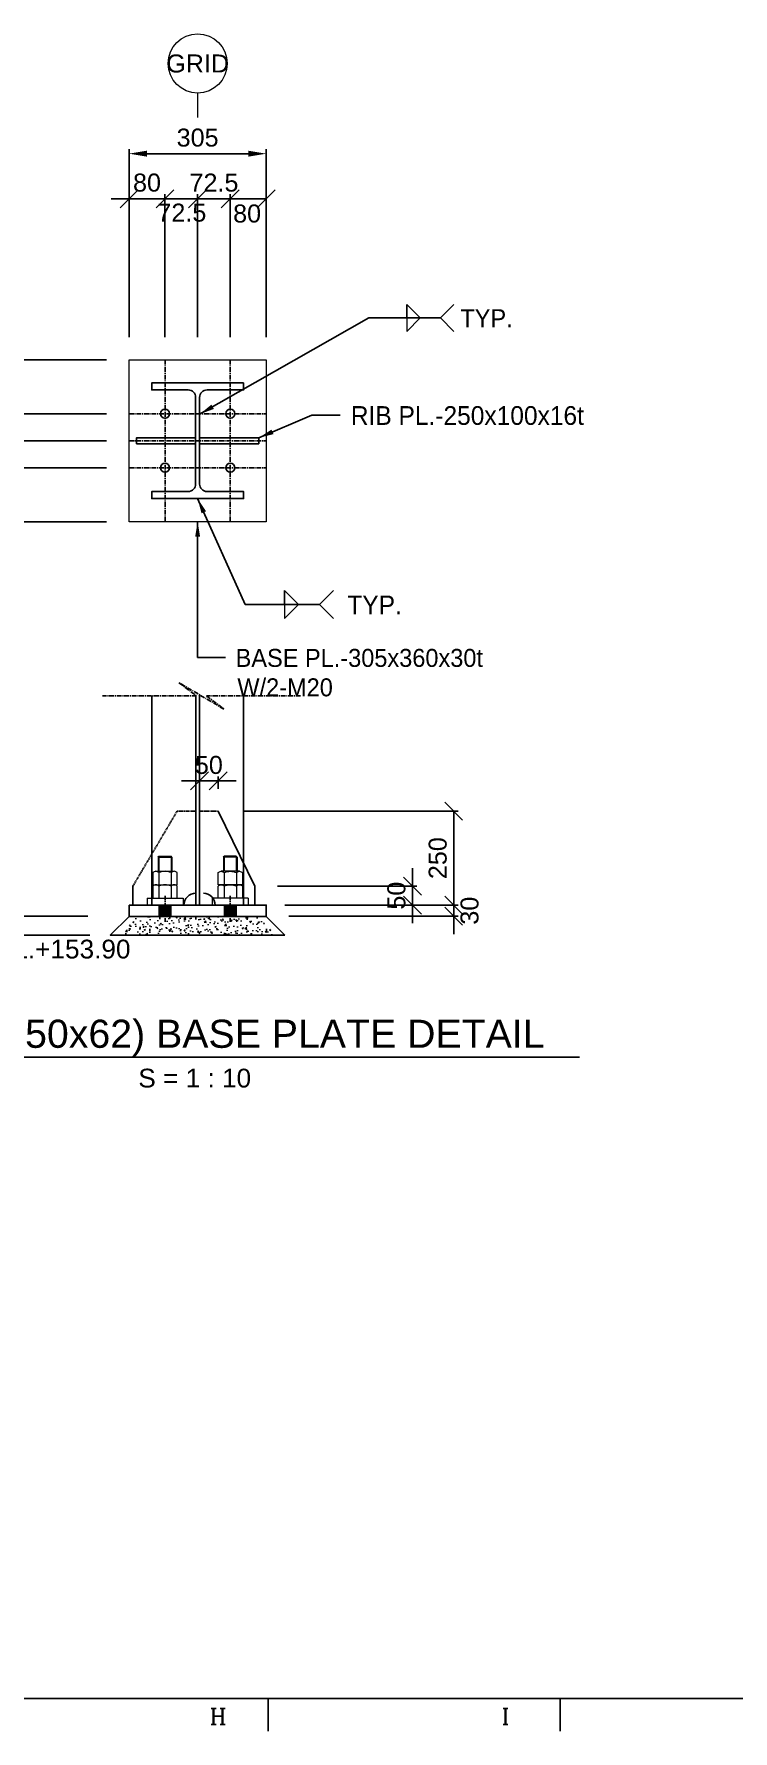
# Model space of a CAD drawing. Header units: millimetres. Extents: x 0 to 153097, y 17753 to 125268.
# Drawn here: x 29518 to 38843, y 75432 to 98050 of the extents above; entities that cross this region are included whole.
import ezdxf
from ezdxf.enums import TextEntityAlignment as Align

# ---------------------------------------------------------------- set-up
doc = ezdxf.new("R2010")
doc.units = ezdxf.units.MM
doc.header["$LTSCALE"] = 50
doc.linetypes.add('CENTER', pattern=[2, 1.25, -0.25, 0.25, -0.25])
doc.linetypes.add('HIDDEN', pattern=[0.375, 0.25, -0.125])
doc.layers.get('Defpoints').update_dxf_attribs({"color": 140})
for name, color, linetype in [('1', 7, 'Continuous'), ('A-CEN01', 1, 'CENTER'), ('C_BLOCK', 7, 'Continuous'), ('C_CEN', 1, 'CENTER'), ('C_CONC', 3, 'Continuous'), ('C_STEEL', 2, 'Continuous'), ('C_TEXT_01', 2, 'Continuous'), ('DIM-SCALE', 7, 'Continuous'), ('TAN-TIT', 30, 'Continuous'), ('TITLE', 7, 'Continuous')]:
    doc.layers.add(name, color=color, linetype=linetype)
doc.layers.add('Base Plate', color=2, linetype='Continuous', lineweight=0)
doc.layers.add('C_HAT', color=8, linetype='Continuous', lineweight=0)
doc.styles.add('Arial', font='arial.ttf')
doc.styles.add('COM', font='COMPLEX', dxfattribs={"height": 5})
doc.styles.add('돋움', font='')
doc.styles.get('돋움').set_extended_font_data('Dotum')
doc.dimstyles.new('일반도면_0050', dxfattribs={"dimtxt": 200, "dimasz": 200, "dimexe": 50, "dimexo": 250, "dimgap": 75, "dimtad": 1, "dimdec": 0, "dimzin": 0, "dimdsep": 46, "dimtxsty": 'Arial', "dimcen": -250, "dimclrd": 7, "dimclre": 7, "dimclrt": 2, "dimadec": 0, "dimazin": 0, "dimtfac": 1, "dimtdec": 0, "dimtix": 1, "dimtmove": 2, "dimatfit": 3, "dimfxl": 1, "dimtolj": 1, "dimtzin": 0, "dimarcsym": 0})
doc.dimstyles.new('일반도면_0080', dxfattribs={"dimtxt": 240, "dimasz": 200, "dimexe": 80, "dimexo": 240, "dimgap": 80, "dimtad": 1, "dimdec": 0, "dimzin": 0, "dimdsep": 46, "dimtxsty": '돋움', "dimcen": -400, "dimclrd": 7, "dimclre": 7, "dimclrt": 2, "dimadec": 8, "dimazin": 0, "dimtfac": 1, "dimtdec": 4, "dimtix": 1, "dimtmove": 2, "dimatfit": 3, "dimfxl": 1, "dimtolj": 1, "dimtzin": 0, "dimarcsym": 0})

# ---------------------------------------------------------------- blocks, each defined once
blk = doc.blocks.new('BORDER')
at = {"layer": 'TAN-TIT'}
for p, q in [((4977, 3520), (232823, 3520)), ((108806, 3520), (108806, 2078)), ((121784, 3520), (121784, 2078))]:
    blk.add_line(p, q, dxfattribs=at)
at = {"layer": 'TAN-TIT', "style": 'COM'}
for s, p in [('H', (106210, 2366)), ('I', (119188, 2366))]:
    blk.add_text(s, height=721, dxfattribs=at).set_placement(p)
blk = doc.blocks.new('*D200')
at = {"layer": 'Defpoints', "color": 0}
for p in [(32616, 96454), (30786, 93708), (32616, 93708)]:
    blk.add_point(p, dxfattribs=at)
at = {"layer": 'DIM-SCALE', "color": 7, "lineweight": -2}
for p, q in [((30786, 94008), (30786, 96514)), ((31026, 96454), (32376, 96454)), ((32616, 94008), (32616, 96514))]:
    blk.add_line(p, q, dxfattribs=at)
at = {"layer": 'DIM-SCALE', "color": 7}
for points in [[(31026, 96494), (31026, 96414), (30786, 96454)], [(32376, 96494), (32376, 96414), (32616, 96454)]]:
    blk.add_solid(points, dxfattribs=at)
at = {"layer": 'DIM-SCALE', "color": 2, "insert": (31701, 96667), "char_height": 240, "attachment_point": 5, "style": 'Arial'}
blk.add_mtext('\\A1;305', dxfattribs=at)
blk = doc.blocks.new('_Oblique')
at = {"color": 0, "linetype": 'ByBlock', "lineweight": -2}
blk.add_line((-0.5, -0.5), (0.5, 0.5), dxfattribs=at)
blk = doc.blocks.new('*D201')
at = {"layer": 'Defpoints', "color": 0}
for p in [(31266, 95854), (30786, 93708), (31266, 93708)]:
    blk.add_point(p, dxfattribs=at)
at = {"layer": 'DIM-SCALE', "color": 7, "lineweight": -2}
for p, q in [((30786, 94008), (30786, 95914)), ((31266, 94008), (31266, 95914)), ((30786, 95854), (30546, 95854)), ((30786, 95854), (31266, 95854)), ((31266, 95854), (31506, 95854))]:
    blk.add_line(p, q, dxfattribs=at)
at = {"layer": 'DIM-SCALE', "color": 7, "lineweight": -2, "xscale": 240, "yscale": 240, "zscale": 240}
blk.add_blockref('_Oblique', (30786, 95854), dxfattribs=at)
at = {"layer": 'DIM-SCALE', "color": 7, "lineweight": -2, "xscale": 240, "yscale": 240, "zscale": 240, "rotation": 180}
blk.add_blockref('_Oblique', (31266, 95854), dxfattribs=at)
at = {"layer": 'DIM-SCALE', "color": 2, "insert": (31026, 96067), "char_height": 240, "attachment_point": 5, "style": 'Arial'}
blk.add_mtext('\\A1;80', dxfattribs=at)
blk = doc.blocks.new('*D202')
at = {"layer": 'Defpoints', "color": 0}
for p in [(32136, 95854), (31701, 93708), (32136, 93708)]:
    blk.add_point(p, dxfattribs=at)
at = {"layer": 'DIM-SCALE', "color": 7, "lineweight": -2}
for p, q in [((31701, 94008), (31701, 95914)), ((32136, 94008), (32136, 95914)), ((31701, 95854), (31461, 95854)), ((31701, 95854), (32136, 95854)), ((32136, 95854), (32376, 95854))]:
    blk.add_line(p, q, dxfattribs=at)
at = {"layer": 'DIM-SCALE', "color": 7, "lineweight": -2, "xscale": 240, "yscale": 240, "zscale": 240}
blk.add_blockref('_Oblique', (31701, 95854), dxfattribs=at)
at = {"layer": 'DIM-SCALE', "color": 7, "lineweight": -2, "xscale": 240, "yscale": 240, "zscale": 240, "rotation": 180}
blk.add_blockref('_Oblique', (32136, 95854), dxfattribs=at)
at = {"layer": 'DIM-SCALE', "color": 2, "insert": (31919, 96067), "char_height": 240, "attachment_point": 5, "style": 'Arial'}
blk.add_mtext('\\A1;72.5', dxfattribs=at)
blk = doc.blocks.new('*D203')
at = {"layer": 'Defpoints', "color": 0}
for p in [(31701, 95854), (31266, 93708), (31701, 93708)]:
    blk.add_point(p, dxfattribs=at)
at = {"layer": 'DIM-SCALE', "color": 7, "lineweight": -2}
for p, q in [((31266, 94008), (31266, 95914)), ((31701, 94008), (31701, 95914)), ((31266, 95854), (31701, 95854))]:
    blk.add_line(p, q, dxfattribs=at)
at = {"layer": 'DIM-SCALE', "color": 7, "lineweight": -2, "xscale": 240, "yscale": 240, "zscale": 240, "rotation": 180}
blk.add_blockref('_Oblique', (31266, 95854), dxfattribs=at)
at = {"layer": 'DIM-SCALE', "color": 7, "lineweight": -2, "xscale": 240, "yscale": 240, "zscale": 240}
blk.add_blockref('_Oblique', (31701, 95854), dxfattribs=at)
at = {"layer": 'DIM-SCALE', "color": 2, "insert": (31491, 95667), "char_height": 240, "attachment_point": 5, "style": 'Arial'}
blk.add_mtext('\\A1;72.5', dxfattribs=at)
blk = doc.blocks.new('*D204')
at = {"layer": 'Defpoints', "color": 0}
for p in [(32616, 95854), (32136, 93708), (32616, 93708)]:
    blk.add_point(p, dxfattribs=at)
at = {"layer": 'DIM-SCALE', "color": 7, "lineweight": -2}
for p, q in [((32136, 94008), (32136, 95914)), ((32616, 94008), (32616, 95914)), ((32136, 95854), (32616, 95854))]:
    blk.add_line(p, q, dxfattribs=at)
at = {"layer": 'DIM-SCALE', "color": 7, "lineweight": -2, "xscale": 240, "yscale": 240, "zscale": 240, "rotation": 180}
blk.add_blockref('_Oblique', (32136, 95854), dxfattribs=at)
at = {"layer": 'DIM-SCALE', "color": 7, "lineweight": -2, "xscale": 240, "yscale": 240, "zscale": 240}
blk.add_blockref('_Oblique', (32616, 95854), dxfattribs=at)
at = {"layer": 'DIM-SCALE', "color": 2, "insert": (32361, 95655), "char_height": 240, "attachment_point": 5, "style": 'Arial'}
blk.add_mtext('\\A1;80', dxfattribs=at)
blk = doc.blocks.new('*D205')
at = {"layer": 'Defpoints', "color": 0}
for p in [(28143, 93708), (30786, 93708), (30786, 91548)]:
    blk.add_point(p, dxfattribs=at)
at = {"layer": 'DIM-SCALE', "color": 7, "lineweight": -2}
for p, q in [((30486, 93708), (28083, 93708)), ((28143, 91788), (28143, 93468)), ((30486, 91548), (28083, 91548))]:
    blk.add_line(p, q, dxfattribs=at)
at = {"layer": 'DIM-SCALE', "color": 7}
for points in [[(28103, 93468), (28183, 93468), (28143, 93708)], [(28103, 91788), (28183, 91788), (28143, 91548)]]:
    blk.add_solid(points, dxfattribs=at)
at = {"layer": 'DIM-SCALE', "color": 2, "insert": (27931, 92628), "char_height": 240, "attachment_point": 5, "rotation": 90, "style": 'Arial'}
blk.add_mtext('\\A1;360', dxfattribs=at)
blk = doc.blocks.new('*D206')
at = {"layer": 'Defpoints', "color": 0}
for p in [(28743, 92268), (30786, 92268), (30786, 91548)]:
    blk.add_point(p, dxfattribs=at)
at = {"layer": 'DIM-SCALE', "color": 7, "lineweight": -2}
for p, q in [((30486, 92268), (28683, 92268)), ((28743, 91548), (28743, 92268)), ((30486, 91548), (28683, 91548))]:
    blk.add_line(p, q, dxfattribs=at)
at = {"layer": 'DIM-SCALE', "color": 7, "lineweight": -2, "xscale": 240, "yscale": 240, "zscale": 240}
for p, rotation in [((28743, 92268), 90), ((28743, 91548), 270)]:
    blk.add_blockref('_Oblique', p, dxfattribs=dict(at, rotation=rotation))
at = {"layer": 'DIM-SCALE', "color": 2, "insert": (28531, 91908), "char_height": 240, "attachment_point": 5, "rotation": 90, "style": 'Arial'}
blk.add_mtext('\\A1;120', dxfattribs=at)
blk = doc.blocks.new('*D207')
at = {"layer": 'Defpoints', "color": 0}
for p in [(28743, 92988), (30786, 92988), (30786, 92628)]:
    blk.add_point(p, dxfattribs=at)
at = {"layer": 'DIM-SCALE', "color": 7, "lineweight": -2}
for p, q in [((28743, 92988), (28743, 93228)), ((30486, 92988), (28683, 92988)), ((28743, 92628), (28743, 92988)), ((30486, 92628), (28683, 92628)), ((28743, 92628), (28743, 92388))]:
    blk.add_line(p, q, dxfattribs=at)
at = {"layer": 'DIM-SCALE', "color": 7, "lineweight": -2, "xscale": 240, "yscale": 240, "zscale": 240}
for p, rotation in [((28743, 92988), 270), ((28743, 92628), 90)]:
    blk.add_blockref('_Oblique', p, dxfattribs=dict(at, rotation=rotation))
at = {"layer": 'DIM-SCALE', "color": 2, "insert": (28531, 92808), "char_height": 240, "attachment_point": 5, "rotation": 90, "style": 'Arial'}
blk.add_mtext('\\A1;60', dxfattribs=at)
blk = doc.blocks.new('*D208')
at = {"layer": 'Defpoints', "color": 0}
for p in [(28743, 92628), (30786, 92628), (30786, 92268)]:
    blk.add_point(p, dxfattribs=at)
at = {"layer": 'DIM-SCALE', "color": 7, "lineweight": -2}
for p, q in [((30486, 92628), (28683, 92628)), ((28743, 92268), (28743, 92628)), ((30486, 92268), (28683, 92268))]:
    blk.add_line(p, q, dxfattribs=at)
at = {"layer": 'DIM-SCALE', "color": 7, "lineweight": -2, "xscale": 240, "yscale": 240, "zscale": 240}
for p, rotation in [((28743, 92628), 90), ((28743, 92268), 270)]:
    blk.add_blockref('_Oblique', p, dxfattribs=dict(at, rotation=rotation))
at = {"layer": 'DIM-SCALE', "color": 2, "insert": (28930, 92418), "char_height": 240, "attachment_point": 5, "rotation": 90, "style": 'Arial'}
blk.add_mtext('\\A1;60', dxfattribs=at)
blk = doc.blocks.new('*D209')
at = {"layer": 'Defpoints', "color": 0}
for p in [(28743, 93708), (30786, 93708), (30786, 92988)]:
    blk.add_point(p, dxfattribs=at)
at = {"layer": 'DIM-SCALE', "color": 7, "lineweight": -2}
for p, q in [((30486, 93708), (28683, 93708)), ((28743, 92988), (28743, 93708)), ((30486, 92988), (28683, 92988))]:
    blk.add_line(p, q, dxfattribs=at)
at = {"layer": 'DIM-SCALE', "color": 7, "lineweight": -2, "xscale": 240, "yscale": 240, "zscale": 240}
for p, rotation in [((28743, 93708), 90), ((28743, 92988), 270)]:
    blk.add_blockref('_Oblique', p, dxfattribs=dict(at, rotation=rotation))
at = {"layer": 'DIM-SCALE', "color": 2, "insert": (28531, 93348), "char_height": 240, "attachment_point": 5, "rotation": 90, "style": 'Arial'}
blk.add_mtext('\\A1;120', dxfattribs=at)
blk = doc.blocks.new('*D212')
at = {"layer": 'Defpoints', "color": 0}
for p in [(32465, 86690), (34565, 86690), (32565, 86440)]:
    blk.add_point(p, dxfattribs=at)
at = {"layer": 'DIM-SCALE', "color": 7, "lineweight": -2}
for p, q in [((34565, 86690), (34565, 86930)), ((32765, 86690), (34625, 86690)), ((34565, 86440), (34565, 86690)), ((32865, 86440), (34625, 86440)), ((34565, 86440), (34565, 86200))]:
    blk.add_line(p, q, dxfattribs=at)
at = {"layer": 'DIM-SCALE', "color": 7, "lineweight": -2, "xscale": 240, "yscale": 240, "zscale": 240}
for p, rotation in [((34565, 86690), 270), ((34565, 86440), 90)]:
    blk.add_blockref('_Oblique', p, dxfattribs=dict(at, rotation=rotation))
at = {"layer": 'DIM-SCALE', "color": 2, "insert": (34353, 86565), "char_height": 240, "attachment_point": 5, "rotation": 90, "style": 'Arial'}
blk.add_mtext('\\A1;50', dxfattribs=at)
blk = doc.blocks.new('*D213')
at = {"layer": 'Defpoints', "color": 0}
for p in [(32027, 87690), (35116, 87690), (32616, 86440)]:
    blk.add_point(p, dxfattribs=at)
at = {"layer": 'DIM-SCALE', "color": 7, "lineweight": -2}
for p, q in [((32327, 87690), (35176, 87690)), ((35116, 86440), (35116, 87690)), ((32916, 86440), (35176, 86440))]:
    blk.add_line(p, q, dxfattribs=at)
at = {"layer": 'DIM-SCALE', "color": 7, "lineweight": -2, "xscale": 240, "yscale": 240, "zscale": 240}
for p, rotation in [((35116, 87690), 90), ((35116, 86440), 270)]:
    blk.add_blockref('_Oblique', p, dxfattribs=dict(at, rotation=rotation))
at = {"layer": 'DIM-SCALE', "color": 2, "insert": (34904, 87065), "char_height": 240, "attachment_point": 5, "rotation": 90, "style": 'Arial'}
blk.add_mtext('\\A1;250', dxfattribs=at)
blk = doc.blocks.new('*D214')
at = {"layer": 'Defpoints', "color": 0}
for p in [(32616, 86440), (35116, 86440), (32616, 86290)]:
    blk.add_point(p, dxfattribs=at)
at = {"layer": 'DIM-SCALE', "color": 7, "lineweight": -2}
for p, q in [((35116, 86440), (35116, 86680)), ((32916, 86440), (35176, 86440)), ((35116, 86290), (35116, 86440)), ((32916, 86290), (35176, 86290)), ((35116, 86290), (35116, 86050))]:
    blk.add_line(p, q, dxfattribs=at)
at = {"layer": 'DIM-SCALE', "color": 7, "lineweight": -2, "xscale": 240, "yscale": 240, "zscale": 240}
for p, rotation in [((35116, 86440), 270), ((35116, 86290), 90)]:
    blk.add_blockref('_Oblique', p, dxfattribs=dict(at, rotation=rotation))
at = {"layer": 'DIM-SCALE', "color": 2, "char_height": 240, "attachment_point": 5, "rotation": 90, "style": 'Arial'}
for s, insert in [('\\A1;30', (35329, 86365)), ('\\A1;', (34906, 86365))]:
    blk.add_mtext(s, dxfattribs=dict(at, insert=insert))
blk = doc.blocks.new('*D210')
at = {"layer": 'Defpoints', "color": 0}
for p in [(31726, 88094), (31726, 87690), (31976, 87690)]:
    blk.add_point(p, dxfattribs=at)
at = {"layer": 'DIM-SCALE', "color": 7, "lineweight": -2}
for p, q in [((31726, 88094), (31486, 88094)), ((31726, 87990), (31726, 88154)), ((31976, 88094), (31726, 88094)), ((31976, 87990), (31976, 88154)), ((31976, 88094), (32216, 88094))]:
    blk.add_line(p, q, dxfattribs=at)
at = {"layer": 'DIM-SCALE', "color": 7, "lineweight": -2, "xscale": 240, "yscale": 240, "zscale": 240}
blk.add_blockref('_Oblique', (31726, 88094), dxfattribs=at)
at = {"layer": 'DIM-SCALE', "color": 7, "lineweight": -2, "xscale": 240, "yscale": 240, "zscale": 240, "rotation": 180}
blk.add_blockref('_Oblique', (31976, 88094), dxfattribs=at)
at = {"layer": 'DIM-SCALE', "color": 2, "insert": (31851, 88306), "char_height": 240, "attachment_point": 5, "style": 'Arial'}
blk.add_mtext('\\A1;50', dxfattribs=at)
blk = doc.blocks.new('*D211')
at = {"layer": 'Defpoints', "color": 0}
for p in [(27822, 86290), (30536, 86290), (30536, 86040)]:
    blk.add_point(p, dxfattribs=at)
at = {"layer": 'DIM-SCALE', "color": 7, "lineweight": -2}
for p, q in [((27822, 86290), (27822, 86530)), ((30236, 86290), (27762, 86290)), ((27822, 86040), (27822, 86290)), ((30236, 86040), (27762, 86040)), ((27822, 86040), (27822, 85800))]:
    blk.add_line(p, q, dxfattribs=at)
at = {"layer": 'DIM-SCALE', "color": 7, "lineweight": -2, "xscale": 240, "yscale": 240, "zscale": 240}
for p, rotation in [((27822, 86290), 270), ((27822, 86040), 90)]:
    blk.add_blockref('_Oblique', p, dxfattribs=dict(at, rotation=rotation))
at = {"layer": 'DIM-SCALE', "color": 2, "insert": (27610, 86165), "char_height": 240, "attachment_point": 5, "rotation": 90, "style": 'Arial'}
blk.add_mtext('\\A1;50', dxfattribs=at)

msp = doc.modelspace()

# ---------------------------------------------------------------- hatches: boundary and pattern name
at = {"layer": 'C_HAT', "linetype": 'Continuous'}
h = msp.add_hatch(dxfattribs=at)
h.set_pattern_fill('AR-CONC', color=256, style=0)
h.set_pattern_definition([(50, (-193723.71, 61443.07), (182.18467, -15.93909), [19.05, -209.55]), (355, (-193723.71, 61443.07), (-35.24342, 191.05685), [15.24, -167.64058]), (100.451445, (-193708.53, 61441.74), (146.94125, 175.11775), [16.19001, -178.09024]), (46.1842, (-193723.71, 61493.87), (271.07904, -42.04233), [28.575, -314.325]), (96.63556, (-193701.12, 61490.37), (237.40413, 247.42612), [24.28502, -267.1356]), (351.18415, (-193723.71, 61493.87), (237.40413, 247.42612), [22.85997, -251.45973]), (21, (-193698.31, 61481.17), (151.61439, -102.2652), [19.05, -209.55]), (326, (-193698.31, 61481.17), (61.80203, 184.18797), [15.24, -167.64]), (71.451445, (-193685.68, 61472.65), (213.41642, 81.92277), [16.19001, -178.08994]), (37.5, (-193723.715, 61443.07), (3.088603, 84.555039), [0, -165.608, 0, -170.18, 0, -168.275]), (7.5, (-193723.71, 61443.07), (66.819663, 100.180575), [0, -97.028, 0, -161.798, 0, -64.135]), (327.5, (-193780.357, 61443.07), (135.590595, -5.728744), [0, -63.5, 0, -198.12, 0, -262.89]), (317.5, (-193805.76, 61443.07), (148.12918, 25.42649), [0, -82.55, 0, -131.572, 0, -186.69])])
h.paths.add_polyline_path([(32751.82, 86039.81), (32501.82, 86289.81), (30900.88, 86289.81), (30650.88, 86039.81)])

# ---------------------------------------------------------------- linework, layer by layer
at = {"color": 253}
msp.add_line((30261.84, 86039.81), (28036.62, 86039.81), dxfattribs=at)
at = {"layer": 'A-CEN01'}
msp.add_lwpolyline([(33072.3, 89227.49), (31818.96, 89227.49), (32052.3, 89052.49), (31452.3, 89402.49), (31685.63, 89227.49), (30432.3, 89227.49)], dxfattribs=at)
at = {"layer": 'Base Plate'}
msp.add_lwpolyline([(30786.35, 93708.2), (32616.35, 93708.2), (32616.35, 91548.2), (30786.35, 91548.2)], close=True, dxfattribs=at)
at = {"layer": 'C_BLOCK', "lineweight": 0}
msp.add_line((31701.35, 97262.27), (31701.35, 96934.15), dxfattribs=at)
at = {"layer": 'C_BLOCK', "color": 0}
for p, q in [((34490.56, 94264.81), (34490.56, 94444.81)), ((32860.45, 90444.83), (32860.45, 90632.33))]:
    msp.add_line(p, q, dxfattribs=at)
at = {"layer": 'C_BLOCK', "linetype": 'Continuous', "lineweight": 0}
for p, q in [((34670.56, 94264.81), (34490.56, 94444.81)), ((34938.55, 94264.81), (35118.55, 94444.81)), ((34490.56, 94264.81), (34490.56, 94084.81)), ((34670.56, 94264.81), (34490.56, 94084.81)), ((34938.55, 94264.81), (35118.55, 94084.81)), ((33047.95, 90444.83), (32860.45, 90632.33)), ((33327.12, 90444.83), (33514.62, 90632.33)), ((32860.45, 90444.83), (32860.45, 90257.33)), ((33047.95, 90444.83), (32860.45, 90257.33)), ((33327.12, 90444.83), (33514.62, 90257.33))]:
    msp.add_line(p, q, dxfattribs=at)
at = {"layer": 'C_BLOCK', "lineweight": 0}
msp.add_circle((31701.35, 97656.02), 393.75, dxfattribs=at)
at = {"layer": 'C_CEN'}
for p, q in [((31266.35, 93708.2), (31266.35, 91548.2)), ((32136.35, 93708.2), (32136.35, 91548.2)), ((30786.35, 92988.2), (32616.35, 92988.2)), ((30786.35, 92628.2), (32616.35, 92628.2)), ((30786.35, 92268.2), (32616.35, 92268.2)), ((31266.35, 86564.81), (31266.35, 86214.81)), ((32136.35, 86564.81), (32136.35, 86214.81))]:
    msp.add_line(p, q, dxfattribs=at)
at = {"layer": 'C_CONC', "color": 0, "lineweight": -2}
msp.add_lwpolyline([(32866.35, 86039.81), (30536.35, 86039.81), (30786.35, 86289.81), (32616.35, 86289.81), (32866.35, 86039.81)], dxfattribs=at)
at = {"layer": 'C_HAT'}
for p, q in [((31176.35, 87080.44), (31185.73, 87089.81)), ((31176.35, 87080.44), (31176.35, 86889.81)), ((31176.35, 87080.44), (31356.35, 87080.44)), ((31185.73, 87089.81), (31185.73, 86889.81)), ((31185.73, 87089.81), (31346.98, 87089.81)), ((31346.98, 87089.81), (31346.98, 86889.81)), ((31356.35, 87080.44), (31346.98, 87089.81)), ((31356.35, 87080.44), (31356.35, 86889.81)), ((32046.35, 87080.44), (32055.73, 87089.81)), ((32046.35, 87080.44), (32046.35, 86889.81)), ((32226.35, 87080.44), (32046.35, 87080.44)), ((32055.73, 87089.81), (32055.73, 86889.81)), ((32216.98, 87089.81), (32055.73, 87089.81)), ((32216.98, 87089.81), (32216.98, 86889.81)), ((32226.35, 87080.44), (32216.98, 87089.81)), ((32226.35, 87080.44), (32226.35, 86889.81)), ((31026.35, 86529.81), (31026.35, 86439.81)), ((31026.35, 86529.81), (31506.35, 86529.81)), ((31026.35, 86439.81), (31506.35, 86439.81)), ((31506.35, 86529.81), (31506.35, 86439.81)), ((31506.35, 86529.81), (31506.35, 86439.81)), ((31896.35, 86529.81), (31896.35, 86439.81)), ((31896.35, 86529.81), (31896.35, 86439.81)), ((32376.35, 86529.81), (31896.35, 86529.81)), ((32376.35, 86439.81), (31896.35, 86439.81)), ((32376.35, 86529.81), (32376.35, 86439.81))]:
    msp.add_line(p, q, dxfattribs=at)
for points in [[(31185.17, 87080.44), (31185.17, 86889.81)], [(31347.54, 87080.44), (31347.54, 86889.81)], [(32055.17, 87080.44), (32055.17, 86889.81)], [(32217.54, 87080.44), (32217.54, 86889.81)], [(31144.57, 86889.81), (31185.17, 86889.81), (31388.13, 86889.81)], [(31144.57, 86889.81), (31185.17, 86889.81), (31388.13, 86889.81)], [(31185.17, 86872), (31185.17, 86709.81)], [(31347.54, 86872), (31347.54, 86709.81)], [(32258.13, 86889.81), (32217.54, 86889.81), (32014.57, 86889.81)], [(32258.13, 86889.81), (32217.54, 86889.81), (32014.57, 86889.81)], [(32055.17, 86872), (32055.17, 86709.81)], [(32217.54, 86872), (32217.54, 86709.81)], [(31144.57, 86709.81), (31185.17, 86709.81), (31388.13, 86709.81)], [(31185.17, 86692), (31185.17, 86529.81)], [(31347.54, 86692), (31347.54, 86529.81)], [(32258.13, 86709.81), (32217.54, 86709.81), (32014.57, 86709.81)], [(32055.17, 86692), (32055.17, 86529.81)], [(32217.54, 86692), (32217.54, 86529.81)]]:
    msp.add_lwpolyline(points, dxfattribs=at)
for points in [[(31428.73, 86872, 0.43879908), (31347.54, 86872, 0.21939954), (31185.17, 86872, 0.43879908), (31103.98, 86872), (31103.98, 86709.81), (31428.73, 86709.81)], [(31973.98, 86872, -0.43879908), (32055.17, 86872, -0.21939954), (32217.54, 86872, -0.43879908), (32298.73, 86872), (32298.73, 86709.81), (31973.98, 86709.81)], [(31428.73, 86692, 0.43879908), (31347.54, 86692, 0.21939954), (31185.17, 86692, 0.43879908), (31103.98, 86692), (31103.98, 86529.81), (31428.73, 86529.81)], [(31973.98, 86692, -0.43879908), (32055.17, 86692, -0.21939954), (32217.54, 86692, -0.43879908), (32298.73, 86692), (32298.73, 86529.81), (31973.98, 86529.81)]]:
    msp.add_lwpolyline(points, format="xyb", close=True, dxfattribs=at)
at = {"layer": 'C_STEEL', "color": 6, "lineweight": -2}
msp.add_lwpolyline([(32313.35, 93399.2), (31089.35, 93399.2), (31089.35, 93305), (31574.68, 93305, -0.41421356), (31674.68, 93205), (31674.68, 92051.4, -0.41421356), (31574.68, 91951.4), (31089.35, 91951.4), (31089.35, 91857.2), (32313.35, 91857.2), (32313.35, 91951.4), (31828.02, 91951.4, -0.41421356), (31728.02, 92051.4), (31728.02, 93205, -0.41421356), (31828.02, 93305), (32313.35, 93305)], format="xyb", close=True, dxfattribs=at)
at = {"layer": 'C_STEEL', "color": 2, "lineweight": -2}
for points in [[(31674.68, 92668.2), (31674.68, 92588.2), (30886.35, 92588.2), (30886.35, 92668.2), (31674.68, 92668.2)], [(31728.02, 92668.2), (31728.02, 92588.2), (32516.35, 92588.2), (32516.35, 92668.2), (31728.02, 92668.2)], [(31976.35, 87689.81), (32465.41, 86689.81)], [(30836.35, 86689.81), (30836.35, 86439.81)], [(32465.41, 86689.81), (32465.41, 86439.81)]]:
    msp.add_lwpolyline(points, dxfattribs=at)
at = {"layer": 'C_STEEL', "color": 6, "lineweight": -2}
for points in [[(31089.35, 89227.49), (31089.35, 86439.81)], [(32313.35, 89227.49), (32313.35, 86439.81)]]:
    msp.add_lwpolyline(points, dxfattribs=at)
at = {"layer": 'C_STEEL', "linetype": 'HIDDEN', "lineweight": -2, "ltscale": 0.5}
for points in [[(31676.35, 89242.08), (31676.35, 86439.81)], [(31726.35, 89242.08), (31726.35, 86439.81)]]:
    msp.add_lwpolyline(points, dxfattribs=at)
at = {"layer": 'C_STEEL', "linetype": 'HIDDEN', "lineweight": -2}
for points in [[(31426.35, 87689.81), (30836.35, 86689.81)], [(31426.35, 87689.81), (31676.35, 87689.81)], [(31726.35, 87689.81), (31976.35, 87689.81)]]:
    msp.add_lwpolyline(points, dxfattribs=at)
at = {"layer": 'C_STEEL', "color": 2, "lineweight": -2}
msp.add_lwpolyline([(30786.35, 86439.81), (32616.35, 86439.81), (32616.35, 86289.81), (30786.35, 86289.81)], close=True, dxfattribs=at)
at = {"layer": 'C_STEEL', "color": 6, "const_width": 180}
for points in [[(31266.35, 86289.81), (31266.35, 86439.81)], [(32136.35, 86289.81), (32136.35, 86439.81)]]:
    msp.add_lwpolyline(points, dxfattribs=at)
at = {"layer": 'C_STEEL', "color": 2, "lineweight": -2}
for centre in [(31266.35, 92988.2), (32136.35, 92988.2), (31266.35, 92268.2), (32136.35, 92268.2)]:
    msp.add_circle(centre, 60, dxfattribs=at)
for centre, start, end in [((31676.35, 86439.81), 90, 180), ((31777.3, 86439.81), 0, 90)]:
    msp.add_arc(centre, 157.9, start, end, dxfattribs=at)
at = {"layer": 'TITLE', "color": 1, "linetype": 'Continuous'}
msp.add_line((26710.47, 84412.43), (36793.18, 84412.43), dxfattribs=at)

# ---------------------------------------------------------------- block references
at = {"layer": '1', "xscale": 0.3, "yscale": 0.3, "zscale": 0.3}
msp.add_blockref('BORDER', (0, 74808.42), dxfattribs=at)

# ---------------------------------------------------------------- texts
at = {"layer": 'C_TEXT_01', "style": 'Arial'}
for s, height, p in [('GRID', 240, (31701.35, 97656.02)), ('GL=EL.+153.90', 250, (29573.29, 85853.57))]:
    msp.add_text(s, height=height, dxfattribs=at).set_placement(p, align=Align.MIDDLE_CENTER)
at = {"layer": 'C_TEXT_01', "style": '돋움'}
for s, height, p in [('TYP.', 240, (35205.26, 94261.31)), ('RIB PL.-250x100x16t', 250, (33744.34, 92964.46)), ('TYP.', 250, (33697.55, 90439.97)), ('BASE PL.-305x360x30t', 240, (32208.01, 89734.13)), ('W/2-M20', 240, (32230.94, 89341.71))]:
    msp.add_text(s, height=height, dxfattribs=at).set_placement(p, align=Align.MIDDLE_LEFT)
at = {"layer": 'C_TEXT_01', "style": 'Arial'}
msp.add_text('S = 1 : 10', height=250, dxfattribs=at).set_placement((31662.53, 84258.77), align=Align.TOP_CENTER)
at = {"layer": 'TITLE', "color": 3, "ltscale": 10, "style": 'Arial'}
msp.add_text('TC2 (W250x62) BASE PLATE DETAIL', height=375, dxfattribs=at).set_placement((31816.84, 84537.46), align=Align.CENTER)

# ---------------------------------------------------------------- dimensions: what is measured, and where the dimension line sits
at = {"layer": 'DIM-SCALE'}
for base, p1, p2, override, picture, middle in [((32616.35, 96454.15), (30786.35, 93708.2), (32616.35, 93708.2), {"dimscale": 1.2, "dimlfac": 0.166667}, '*D200', (31701.35, 96666.77)), ((31266.35, 95854.15), (30786.35, 93708.2), (31266.35, 93708.2), {"dimscale": 1.2, "dimlfac": 0.166667, "dimblk1": 'Oblique', "dimblk2": 'Oblique', "dimsah": 1}, '*D201', (31026.35, 96066.69)), ((32136.35, 95854.15), (31701.35, 93708.2), (32136.35, 93708.2), {"dimscale": 1.2, "dimdec": 1, "dimlfac": 0.166667, "dimblk1": 'Oblique', "dimblk2": 'Oblique', "dimsah": 1}, '*D202', (31918.85, 96066.69))]:
    dim = msp.add_linear_dim(base=base, p1=p1, p2=p2, dimstyle='일반도면_0050', override=override, dxfattribs=at)
    dim.commit()
    dim.dimension.update_dxf_attribs({"geometry": picture, "text_midpoint": middle})
for base, p1, p2, override, picture, middle in [((31701.35, 95854.15), (31266.35, 93708.2), (31701.35, 93708.2), {"dimscale": 1.2, "dimdec": 1, "dimlfac": 0.166667, "dimblk1": 'Oblique', "dimblk2": 'Oblique', "dimsah": 1}, '*D203', (31491.35, 95667.1)), ((32616.35, 95854.15), (32136.35, 93708.2), (32616.35, 93708.2), {"dimscale": 1.2, "dimlfac": 0.166667, "dimblk1": 'Oblique', "dimblk2": 'Oblique', "dimsah": 1}, '*D204', (32361.35, 95655.04))]:
    dim = msp.add_linear_dim(base=base, p1=p1, p2=p2, dimstyle='일반도면_0050', override=override, dxfattribs=at)
    dim.commit()
    dim.dimension.update_dxf_attribs({"geometry": picture, "text_midpoint": middle, "dimtype": 160})
for base, p1, p2, angle, override, picture, middle in [((28143.17, 93708.2), (30786.35, 91548.2), (30786.35, 93708.2), 90, {"dimscale": 1.2, "dimlfac": 0.166667}, '*D205', (27930.55, 92628.2)), ((28743.17, 93708.2), (30786.35, 92988.2), (30786.35, 93708.2), 90, {"dimscale": 1.2, "dimlfac": 0.166667, "dimblk1": 'Oblique', "dimblk2": 'Oblique', "dimsah": 1}, '*D209', (28530.63, 93348.2)), ((28743.17, 92988.2), (30786.35, 92628.2), (30786.35, 92988.2), 90, {"dimscale": 1.2, "dimlfac": 0.166667, "dimblk1": 'Oblique', "dimblk2": 'Oblique', "dimsah": 1}, '*D207', (28530.63, 92808.2)), ((28743.17, 92268.2), (30786.35, 91548.2), (30786.35, 92268.2), 90, {"dimscale": 1.2, "dimlfac": 0.166667, "dimblk1": 'Oblique', "dimblk2": 'Oblique', "dimsah": 1}, '*D206', (28530.63, 91908.2)), ((31726.35, 88093.65), (31976.35, 87689.81), (31726.35, 87689.81), 180, {"dimscale": 1.2, "dimlfac": 0.2, "dimblk1": 'Oblique', "dimblk2": 'Oblique', "dimsah": 1}, '*D210', (31851.35, 88306.19)), ((35116.35, 87689.81), (32616.35, 86439.81), (32027.3, 87689.81), 90, {"dimscale": 1.2, "dimlfac": 0.2, "dimblk1": 'Oblique', "dimblk2": 'Oblique', "dimsah": 1}, '*D213', (34903.82, 87064.81)), ((34565.41, 86689.81), (32565.41, 86439.81), (32465.41, 86689.81), 90, {"dimscale": 1.2, "dimlfac": 0.2, "dimblk1": 'Oblique', "dimblk2": 'Oblique', "dimsah": 1}, '*D212', (34352.87, 86564.81)), ((27822.38, 86289.81), (30536.35, 86039.81), (30536.35, 86289.81), 90, {"dimscale": 1.2, "dimlfac": 0.2, "dimblk1": 'Oblique', "dimblk2": 'Oblique', "dimsah": 1}, '*D211', (27609.84, 86164.81))]:
    dim = msp.add_linear_dim(base=base, p1=p1, p2=p2, angle=angle, dimstyle='일반도면_0050', override=override, dxfattribs=at)
    dim.commit()
    dim.dimension.update_dxf_attribs({"geometry": picture, "text_midpoint": middle})
dim = msp.add_linear_dim(base=(28743.17, 92628.2), p1=(30786.35, 92268.2), p2=(30786.35, 92628.2), angle=90, dimstyle='일반도면_0050', override={"dimscale": 1.2, "dimlfac": 0.166667, "dimblk1": 'Oblique', "dimblk2": 'Oblique', "dimsah": 1}, dxfattribs=at)
dim.commit()
dim.dimension.update_dxf_attribs({"geometry": '*D208', "text_midpoint": (28930.22, 92418.2), "dimtype": 160})
dim = msp.add_linear_dim(base=(35116.35, 86439.81), p1=(32616.35, 86289.81), p2=(32616.35, 86439.81), angle=90, text='\\X<>', dimstyle='일반도면_0050', override={"dimscale": 1.2, "dimlfac": 0.2, "dimblk1": 'Oblique', "dimblk2": 'Oblique', "dimsah": 1}, dxfattribs=at)
dim.commit()
dim.dimension.update_dxf_attribs({"geometry": '*D214', "text_midpoint": (35116.35, 86364.81)})

# ---------------------------------------------------------------- leaders
for points, dimstyle, override in [([(31728.02, 92982.15), (33984.85, 94264.81), (34938.55, 94264.81)], '일반도면_0080', {"dimlfac": 0.166667, "dimtxsty": 'Arial'}), ([(32516.35, 92668.2), (33223.66, 92969.33), (33604.3, 92969.33)], '일반도면_0050', {"dimlfac": 0.2}), ([(31701.35, 91857.2), (32333.67, 90444.83), (33327.12, 90444.83)], '일반도면_0050', {"dimlfac": 0.2}), ([(31701.35, 91548.2), (31701.35, 89738.8), (32073.57, 89738.8)], '일반도면_0080', {"dimlfac": 0.166667, "dimtxsty": 'Arial'})]:
    msp.add_leader(points, dimstyle=dimstyle, override=override, dxfattribs=at)

doc.saveas('drawing.dxf')
